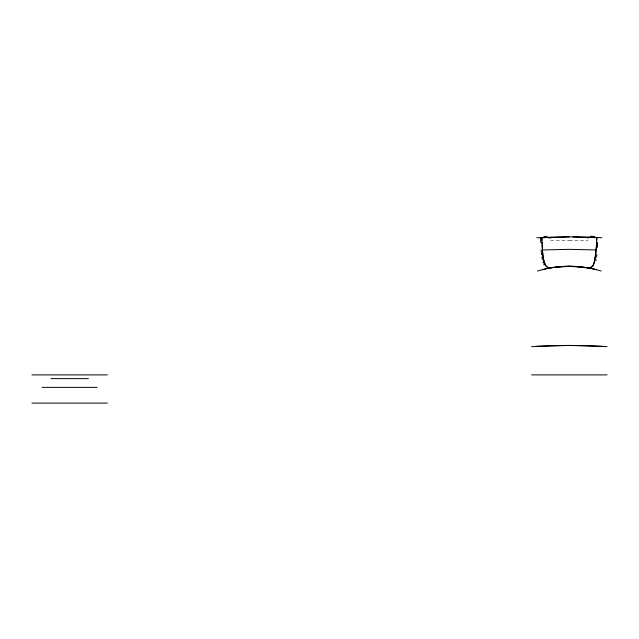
<?xml version="1.0" encoding="UTF-8"?>
<svg xmlns="http://www.w3.org/2000/svg" width="639" height="639" viewBox="0 0 639 639"><rect width="100%" height="100%" fill="white"/><g stroke="black" fill="none" stroke-linecap="round" stroke-linejoin="round"><path stroke-width="0.48" stroke-dasharray="3.19 2.4" d="M548.486 238.155L551.425 238.059M550.642 240.815L569.381 240.52M569.269 240.52L588 240.815M587.217 238.059L588.719 238.107"/><path stroke-width="0.96" d="M597.369 247.397L597.553 242.461M596.586 243.012L596.746 239.026M596.698 240.248L596.818 237.492L572.999 236.853M596.554 243.93L596.483 245.464M596.61 242.453L595.852 254.354M596.762 238.722L596.818 237.492L601.874 237.756M596.427 246.694L594.558 261.591A20.935 20.664 -89.2 0 1 593.607 264.554L593.144 265.345M595.812 254.657L593.663 264.163L591.93 266.838L589.573 268.005L569.333 266.271L548.813 267.861A5.727 5.655 89.8 0 1 547.695 267.437M596.538 257.229L596.85 254.785M595.844 260.848L596.107 259.642M542.311 269.698C559.948 265.153 578.71 265.153 596.347 269.698M590.963 267.421A5.559 5.487 89.9 0 1 589.845 267.877L588.128 267.917L589.182 268.108M549.5 268.1L550.538 267.917C543.973 268.244 543.677 259.386 542.838 254.665M536.776 237.756L569.325 236.845L597.808 237.54M536.776 346.362L569.325 345.451L601.874 346.362M542.423 249.969L569.325 249.338L596.227 249.969M545.73 236.382L547.056 236.334M569.325 236.845L540.53 237.556L540.746 242.485M31.95 374.885L107.392 374.885M531.608 374.885L607.05 374.885M50.928 378.631L88.406 378.631M42.182 387.378L97.16 387.378M31.95 403.089L107.392 403.089M590.196 236.278L592.92 236.382M545.682 265.6C542.207 258.468 542.567 250.208 542.04 242.453M543.813 264.442L544.077 265.001M543.006 262.062L543.366 263.268M541.952 257.237L542.415 259.65M542.807 254.354L542.152 245.088M541.616 254.793L541.153 249.873M541.872 238.411L541.832 237.492L541.952 240.256M541.904 239.026L542.096 243.938M544.029 238.035A0.935 0.663 87.6 0 1 544.013 236.686A0.935 0.663 87.6 0 1 544.971 236.757M593.679 236.757A0.935 0.663 -87.6 0 1 594.637 236.686A0.935 0.663 -87.6 0 1 594.621 238.035M593.12 265.329A5.623 5.559 -89.9 0 1 589.853 267.885M544.939 264.266A20.927 20.648 89.2 0 1 544.54 263.092M548.813 267.877A5.559 5.495 -89.9 0 1 545.698 265.584M537.471 271.04A108.79 108.79 0 0 1 601.187 271.04M531.608 346.673A584.206 584.206 0 0 1 607.05 346.673"/></g></svg>
